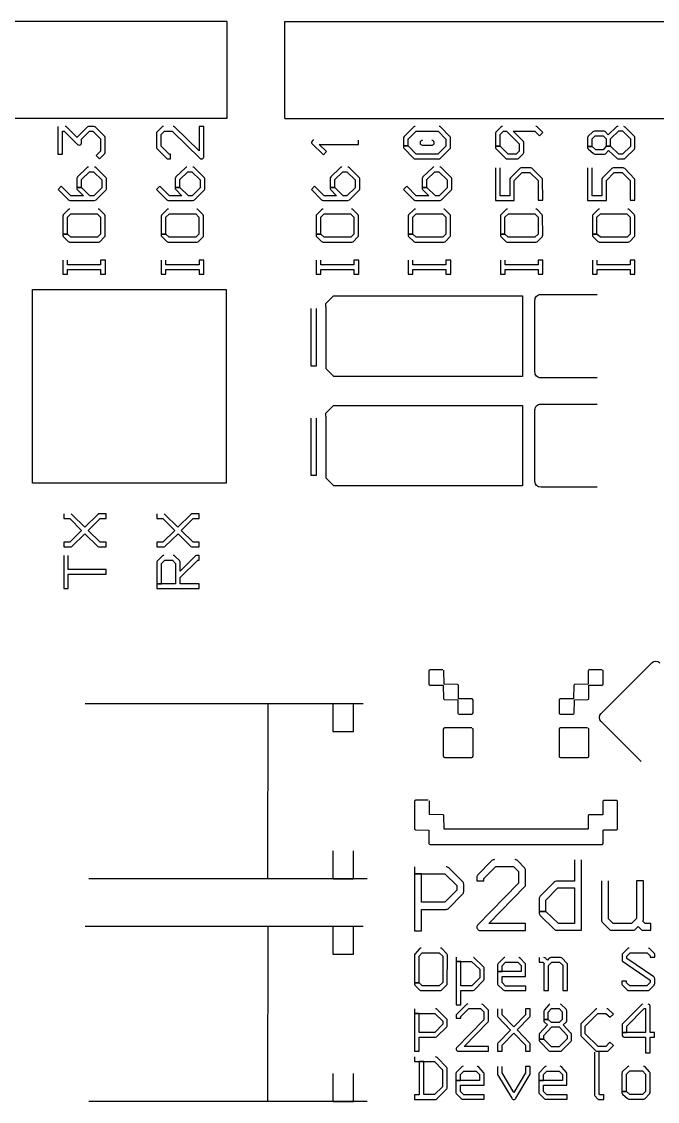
# Model space of a CAD drawing. Extents: x -1 to 99, y 1 to 53.
# Drawn here: x 36.54 to 53.23, y 23.73 to 52.06 of the extents above; entities that cross this region are included whole.
import ezdxf

# ---------------------------------------------------------------- set-up
doc = ezdxf.new("R2010")
doc.units = 0
doc.layers.add('gto', color=1, linetype='CONTINUOUS')

msp = doc.modelspace()

# ---------------------------------------------------------------- linework, layer by layer
at = {"layer": 'gto', "color": 1}
for points in [[(41.930904, 52.063774), (41.930904, 49.523769), (21.610863, 49.523769), (21.610863, 52.063774), (23.515867, 52.063774)], [(41.930904, 52.063774), (23.515867, 52.063774)], [(43.454907, 49.523769), (43.454907, 52.063774), (63.774948, 52.063774), (63.774948, 49.523769), (61.869944, 49.523769)], [(37.498595, 49.313179), (37.498595, 48.589277), (37.620515, 48.589277), (37.620515, 49.191258), (37.663695, 49.191258), (38.011676, 48.840738), (38.032506, 48.827018), (38.054856, 48.822958), (38.078226, 48.827018), (38.088896, 48.832608), (38.105656, 48.849878), (38.114806, 48.871218), (38.115816, 48.977898), (38.329177, 49.188718), (38.415537, 49.188718), (38.616197, 48.988058), (38.616197, 48.662937), (38.499357, 48.548637), (38.585717, 48.462277), (38.727957, 48.606037), (38.737107, 48.627377), (38.737107, 49.024638), (38.727957, 49.045968), (38.720337, 49.056638), (38.472437, 49.300479), (38.461767, 49.306069), (38.438397, 49.310639), (38.303777, 49.310639), (38.280417, 49.306069), (38.260597, 49.292859), (38.007106, 49.041398), (38.002026, 49.031238), (38.001516, 49.026158), (37.720595, 49.303019), (37.709925, 49.308609), (37.686555, 49.313179)], [(40.267201, 49.313179), (40.24384, 49.308609), (40.22402, 49.295399), (40.09956, 49.170938), (40.08636, 49.151128), (40.0828, 49.139948), (40.0828, 48.756918), (40.09194, 48.735577), (40.357631, 48.471927), (40.368301, 48.466337), (40.391661, 48.462277), (40.455161, 48.462277), (40.455161, 48.584197), (40.414521, 48.584197), (40.2037, 48.795018), (40.2037, 49.104898), (40.290061, 49.191258), (40.495801, 49.191258), (41.228852, 48.471927), (41.239522, 48.466337), (41.262883, 48.462277), (41.285233, 48.466337), (41.306063, 48.480057), (41.319273, 48.499357), (41.322833, 48.510537), (41.323843, 49.313179), (41.201922, 49.313179), (41.201922, 48.670557), (40.564381, 49.295399), (40.543561, 49.308609), (40.521201, 49.313179)], [(43.454907, 49.523769), (61.869944, 49.523769)], [(46.873754, 49.313179), (46.850394, 49.308609), (46.830574, 49.295399), (46.581653, 49.046478), (46.568453, 49.025138), (46.564893, 49.014478), (46.563873, 48.800098), (46.685793, 48.800098), (46.685793, 48.975358), (46.899154, 49.191258), (47.475735, 49.191258), (47.681475, 48.982978), (47.681475, 48.795018), (47.470655, 48.584197), (46.899154, 48.584197), (46.685793, 48.800098), (46.563873, 48.800098), (46.564893, 48.761998), (46.574033, 48.740657), (46.839214, 48.471927), (46.848864, 48.466337), (46.873754, 48.462277), (47.507235, 48.463297), (47.518415, 48.466337), (47.539235, 48.480057), (47.793236, 48.736087), (47.798826, 48.745737), (47.802386, 48.757938), (47.802386, 49.020568), (47.793236, 49.041908), (47.785616, 49.051558), (47.534155, 49.303019), (47.524505, 49.308609), (47.498595, 49.313179)], [(49.167378, 49.313179), (49.144018, 49.308609), (49.124198, 49.295399), (48.989578, 49.162298), (48.980438, 49.140458), (48.979418, 48.795018), (49.101338, 48.795018), (49.101338, 49.102358), (49.190238, 49.191258), (49.271519, 49.191258), (49.601719, 48.861058), (49.601719, 48.662937), (49.522979, 48.584197), (49.312159, 48.584197), (49.101338, 48.795018), (48.979418, 48.795018), (48.980438, 48.757938), (48.983998, 48.745737), (48.989578, 48.736087), (49.253739, 48.471927), (49.263399, 48.466337), (49.289299, 48.462277), (49.559049, 48.463297), (49.570739, 48.466337), (49.580389, 48.471927), (49.705859, 48.596897), (49.719069, 48.616197), (49.722629, 48.627377), (49.722629, 48.897638), (49.719069, 48.909828), (49.713479, 48.919478), (49.441699, 49.191258), (50.0132, 49.191258), (50.13512, 49.066798), (50.22148, 49.153158), (50.0701, 49.303019), (50.05943, 49.308609), (50.03606, 49.313179)], [(52.200144, 49.313179), (52.175764, 49.309619), (52.159504, 49.300479), (51.941064, 49.097278), (51.862324, 49.177038), (51.852164, 49.183638), (51.831844, 49.188718), (51.577843, 49.188718), (51.556513, 49.184148), (51.537203, 49.170938), (51.415283, 49.054098), (51.402083, 49.034288), (51.398523, 49.023108), (51.397503, 48.789938), (51.514343, 48.789938), (51.514343, 48.985518), (51.600703, 49.069338), (51.806444, 49.069338), (51.885184, 48.988058), (51.885184, 48.792478), (51.999484, 48.792478), (51.999484, 48.985518), (52.220464, 49.196338), (52.314445, 49.196338), (52.527805, 48.985518), (52.527805, 48.784858), (52.316985, 48.584197), (52.220464, 48.584197), (51.999484, 48.792478), (51.885184, 48.792478), (51.806444, 48.703577), (51.610863, 48.703577), (51.514343, 48.789938), (51.397503, 48.789938), (51.397503, 48.744217), (51.405123, 48.732537), (51.417823, 48.718817), (51.554983, 48.600457), (51.587503, 48.585217), (51.843024, 48.585217), (51.864864, 48.595377), (51.946144, 48.680717), (52.169664, 48.473457), (52.188464, 48.463297), (52.342385, 48.462277), (52.362705, 48.466337), (52.383025, 48.480057), (52.624325, 48.718817), (52.634995, 48.746757), (52.637025, 48.761998), (52.636525, 49.039878), (52.629405, 49.044958), (52.383025, 49.295399), (52.347975, 49.312159)], [(44.211828, 48.952498), (44.194048, 48.949958), (44.179318, 48.942848), (44.167638, 48.930658), (44.151378, 48.897128), (44.151888, 48.883918), (44.162048, 48.863598), (44.463289, 48.568957), (44.542029, 48.655317), (44.354069, 48.835658), (45.387851, 48.835658), (45.387851, 48.952498)], [(47.061714, 48.944878), (47.039874, 48.940308), (47.021074, 48.927098), (47.005834, 48.907288), (47.000754, 48.883918), (47.005834, 48.860038), (47.021074, 48.840738), (47.039874, 48.827018), (47.061714, 48.822958), (47.324355, 48.823978), (47.335535, 48.827018), (47.356355, 48.840738), (47.369565, 48.860038), (47.373125, 48.871218), (47.373125, 48.896108), (47.363975, 48.917448), (47.356355, 48.927098), (47.335535, 48.940308), (47.313175, 48.944878)], [(38.301237, 48.246376), (38.277867, 48.241806), (38.258057, 48.228596), (38.011676, 47.987296), (37.998476, 47.967486), (37.994916, 47.956306), (37.993896, 47.715515), (38.115816, 47.715515), (38.115816, 47.918716), (38.326637, 48.124456), (38.430777, 48.124456), (38.649217, 47.908556), (38.649217, 47.705355), (38.435857, 47.494535), (38.336797, 47.494535), (38.115816, 47.715515), (37.993896, 47.715515), (37.994916, 47.677415), (38.004056, 47.656075), (38.164076, 47.494535), (37.838956, 47.494535), (37.584955, 47.745995), (37.501135, 47.662175), (37.780036, 47.382265), (37.790196, 47.376675), (37.813556, 47.372615), (38.461257, 47.372615), (38.501897, 47.390395), (38.760978, 47.648455), (38.770128, 47.669795), (38.770128, 47.946146), (38.760978, 47.967486), (38.753358, 47.977136), (38.499357, 48.228596), (38.478537, 48.241806), (38.456177, 48.246376)], [(40.884422, 48.246376), (40.861062, 48.241806), (40.841242, 48.228596), (40.594861, 47.987296), (40.581661, 47.967486), (40.578101, 47.956306), (40.577081, 47.715515), (40.699001, 47.715515), (40.699001, 47.918716), (40.909822, 48.124456), (41.013962, 48.124456), (41.232402, 47.908556), (41.232402, 47.705355), (41.019042, 47.494535), (40.919982, 47.494535), (40.699001, 47.715515), (40.577081, 47.715515), (40.578101, 47.677415), (40.587241, 47.656075), (40.747261, 47.494535), (40.422141, 47.494535), (40.16814, 47.745995), (40.08432, 47.662175), (40.362711, 47.382265), (40.373371, 47.376675), (40.396741, 47.372615), (41.044442, 47.372615), (41.085082, 47.390395), (41.344163, 47.648455), (41.353313, 47.669795), (41.353313, 47.946146), (41.344163, 47.967486), (41.336543, 47.977136), (41.082542, 48.228596), (41.061722, 48.241806), (41.039362, 48.246376)], [(44.94843, 48.246376), (44.92507, 48.241806), (44.90525, 48.228596), (44.658869, 47.987296), (44.645669, 47.967486), (44.642109, 47.956306), (44.641089, 47.715515), (44.76301, 47.715515), (44.76301, 47.918716), (44.97383, 48.124456), (45.07797, 48.124456), (45.296411, 47.908556), (45.296411, 47.705355), (45.08305, 47.494535), (44.98399, 47.494535), (44.76301, 47.715515), (44.641089, 47.715515), (44.642109, 47.677415), (44.651249, 47.656075), (44.81127, 47.494535), (44.486149, 47.494535), (44.232148, 47.745995), (44.148328, 47.662175), (44.426719, 47.382265), (44.437389, 47.376675), (44.460749, 47.372615), (45.10845, 47.372615), (45.14909, 47.390395), (45.408171, 47.648455), (45.417321, 47.669795), (45.417321, 47.946146), (45.408171, 47.967486), (45.400551, 47.977136), (45.14655, 48.228596), (45.12573, 48.241806), (45.10337, 48.246376)], [(47.366515, 48.246376), (47.343155, 48.241806), (47.323335, 48.228596), (47.076954, 47.987296), (47.063754, 47.967486), (47.060194, 47.956306), (47.059174, 47.715515), (47.181094, 47.715515), (47.181094, 47.918716), (47.389375, 48.124456), (47.496055, 48.124456), (47.711955, 47.908556), (47.711955, 47.705355), (47.498595, 47.494535), (47.402075, 47.494535), (47.181094, 47.715515), (47.059174, 47.715515), (47.060194, 47.677415), (47.069334, 47.656075), (47.229354, 47.494535), (46.901694, 47.494535), (46.650233, 47.745995), (46.563873, 47.662175), (46.844804, 47.382265), (46.855474, 47.376675), (46.878834, 47.372615), (47.526535, 47.372615), (47.567175, 47.390395), (47.823716, 47.648455), (47.832866, 47.669795), (47.832866, 47.946146), (47.823716, 47.967486), (47.816096, 47.977136), (47.552955, 48.236216), (47.542285, 48.241806), (47.518915, 48.246376)], [(48.979418, 48.223516), (48.979418, 47.372615), (49.472179, 47.372615), (49.472179, 47.895856), (49.680459, 48.101596), (49.8862, 48.101596), (50.09702, 47.893316), (50.09702, 47.380235), (50.21894, 47.380235), (50.21793, 47.931416), (50.21437, 47.942596), (50.20878, 47.951736), (49.94564, 48.213356), (49.93497, 48.218946), (49.9116, 48.223516), (49.655059, 48.223516), (49.631189, 48.218946), (49.621539, 48.213356), (49.370579, 47.961896), (49.357379, 47.942086), (49.353819, 47.930906), (49.352799, 47.494535), (49.101338, 47.494535), (49.101338, 48.223516)], [(51.397503, 48.223516), (51.397503, 47.372615), (51.890264, 47.372615), (51.890264, 47.895856), (52.098544, 48.101596), (52.301745, 48.101596), (52.515105, 47.893316), (52.515105, 47.380235), (52.637025, 47.380235), (52.637025, 47.918716), (52.631945, 47.942596), (52.372865, 48.205736), (52.352045, 48.218946), (52.329685, 48.223516), (52.073144, 48.223516), (52.048254, 48.218946), (52.029964, 48.205736), (51.786124, 47.961896), (51.772924, 47.942086), (51.769364, 47.930906), (51.768344, 47.494535), (51.519423, 47.494535), (51.519423, 48.223516)], [(37.813556, 47.144014), (37.790196, 47.139444), (37.770376, 47.126234), (37.637285, 46.996694), (37.630675, 46.987044), (37.625595, 46.961134), (37.625595, 46.486153), (37.747515, 46.486153), (37.747515, 46.933194), (37.838956, 47.022094), (38.529837, 47.022094), (38.616197, 46.933194), (38.616197, 46.483613), (38.534917, 46.404873), (37.836416, 46.404873), (37.747515, 46.486153), (37.625595, 46.486153), (37.627125, 46.445003), (37.630675, 46.433323), (37.637285, 46.423163), (37.770376, 46.298193), (37.790696, 46.282953), (37.800856, 46.278893), (38.560317, 46.277873), (38.585717, 46.281933), (38.596387, 46.287523), (38.722877, 46.415033), (38.734567, 46.434333), (38.738117, 46.458213), (38.737107, 46.970784), (38.727957, 46.992124), (38.590297, 47.133854), (38.580137, 47.139444), (38.555237, 47.144014)], [(40.396741, 47.144014), (40.373371, 47.139444), (40.353561, 47.126234), (40.22047, 46.996694), (40.21386, 46.987044), (40.20878, 46.961134), (40.20878, 46.486153), (40.330701, 46.486153), (40.330701, 46.933194), (40.422141, 47.022094), (41.113022, 47.022094), (41.199382, 46.933194), (41.199382, 46.483613), (41.118102, 46.404873), (40.419601, 46.404873), (40.330701, 46.486153), (40.20878, 46.486153), (40.21031, 46.445003), (40.21386, 46.433323), (40.22047, 46.423163), (40.353561, 46.298193), (40.373881, 46.282953), (40.384041, 46.278893), (41.143502, 46.277873), (41.168902, 46.281933), (41.179572, 46.287523), (41.306063, 46.415033), (41.317243, 46.434333), (41.321303, 46.458213), (41.320293, 46.970784), (41.311143, 46.992124), (41.181602, 47.126234), (41.163322, 47.139444), (41.138422, 47.144014)], [(44.460749, 47.144014), (44.437389, 47.139444), (44.417569, 47.126234), (44.284479, 46.996694), (44.277869, 46.987044), (44.272789, 46.961134), (44.272789, 46.486153), (44.394709, 46.486153), (44.394709, 46.933194), (44.486149, 47.022094), (45.17703, 47.022094), (45.263391, 46.933194), (45.263391, 46.483613), (45.18211, 46.404873), (44.483609, 46.404873), (44.394709, 46.486153), (44.272789, 46.486153), (44.274319, 46.445003), (44.277869, 46.433323), (44.284479, 46.423163), (44.417569, 46.298193), (44.437889, 46.282953), (44.448049, 46.278893), (45.20751, 46.277873), (45.23291, 46.281933), (45.24358, 46.287523), (45.370071, 46.415033), (45.381251, 46.434333), (45.385311, 46.458213), (45.384301, 46.970784), (45.375151, 46.992124), (45.24561, 47.126234), (45.22733, 47.139444), (45.20243, 47.144014)], [(46.878834, 47.144014), (46.853944, 47.139444), (46.835654, 47.126234), (46.701033, 46.996694), (46.695453, 46.987044), (46.691893, 46.974854), (46.690873, 46.486153), (46.810254, 46.486153), (46.810254, 46.933194), (46.901694, 47.022094), (47.592575, 47.022094), (47.681475, 46.933194), (47.681475, 46.483613), (47.600195, 46.404873), (46.899154, 46.404873), (46.810254, 46.486153), (46.690873, 46.486153), (46.691893, 46.445003), (46.701033, 46.423163), (46.835654, 46.298193), (46.855974, 46.282953), (46.866134, 46.278893), (47.625595, 46.277873), (47.649985, 46.281933), (47.671315, 46.295653), (47.793236, 46.424173), (47.802386, 46.445513), (47.803396, 46.958594), (47.798316, 46.981964), (47.783076, 47.001774), (47.654045, 47.133854), (47.644395, 47.139444), (47.620515, 47.144014)], [(49.294379, 47.144014), (49.271019, 47.139444), (49.251199, 47.126234), (49.119118, 46.996694), (49.113538, 46.987044), (49.109978, 46.974854), (49.108958, 46.486153), (49.228338, 46.486153), (49.228338, 46.933194), (49.319779, 47.022094), (50.01066, 47.022094), (50.09702, 46.933194), (50.09702, 46.483613), (50.01574, 46.404873), (49.317239, 46.404873), (49.228338, 46.486153), (49.108958, 46.486153), (49.109978, 46.445003), (49.119118, 46.423163), (49.251199, 46.298193), (49.271519, 46.282953), (49.281679, 46.278893), (50.04114, 46.277873), (50.06654, 46.281933), (50.07721, 46.287523), (50.2037, 46.415033), (50.21488, 46.434333), (50.21894, 46.458213), (50.21793, 46.970784), (50.20878, 46.992124), (50.07924, 47.126234), (50.06096, 47.139444), (50.03606, 47.144014)], [(51.712463, 47.144014), (51.687573, 47.139444), (51.669283, 47.126234), (51.534663, 46.996694), (51.529083, 46.987044), (51.525523, 46.974854), (51.524503, 46.486153), (51.643883, 46.486153), (51.643883, 46.933194), (51.735323, 47.022094), (52.426205, 47.022094), (52.515105, 46.933194), (52.515105, 46.483613), (52.433825, 46.404873), (51.732783, 46.404873), (51.643883, 46.486153), (51.524503, 46.486153), (51.525523, 46.445003), (51.534663, 46.423163), (51.669283, 46.298193), (51.689603, 46.282953), (51.699763, 46.278893), (52.459225, 46.277873), (52.483105, 46.281933), (52.504945, 46.295653), (52.626865, 46.424173), (52.636015, 46.445513), (52.637025, 46.958594), (52.631945, 46.981964), (52.616705, 47.001774), (52.487675, 47.133854), (52.478025, 47.139444), (52.454145, 47.144014)], [(37.625595, 45.807972), (37.625595, 45.437131), (37.747515, 45.437131), (37.747515, 45.561591), (38.618737, 45.561591), (38.618737, 45.437131), (38.743197, 45.437131), (38.743197, 45.807972), (38.618737, 45.807972), (38.618737, 45.683511), (37.747515, 45.683511), (37.747515, 45.807972)], [(40.20878, 45.807972), (40.20878, 45.437131), (40.330701, 45.437131), (40.330701, 45.561591), (41.201922, 45.561591), (41.201922, 45.437131), (41.326383, 45.437131), (41.326383, 45.807972), (41.201922, 45.807972), (41.201922, 45.683511), (40.330701, 45.683511), (40.330701, 45.807972)], [(44.272789, 45.807972), (44.272789, 45.437131), (44.394709, 45.437131), (44.394709, 45.561591), (45.265931, 45.561591), (45.265931, 45.437131), (45.390391, 45.437131), (45.390391, 45.807972), (45.265931, 45.807972), (45.265931, 45.683511), (44.394709, 45.683511), (44.394709, 45.807972)], [(46.690873, 45.807972), (46.690873, 45.437131), (46.812794, 45.437131), (46.812794, 45.561591), (47.681475, 45.561591), (47.681475, 45.437131), (47.805936, 45.437131), (47.805936, 45.807972), (47.681475, 45.807972), (47.681475, 45.683511), (46.812794, 45.683511), (46.812794, 45.807972)], [(49.108958, 45.807972), (49.108958, 45.437131), (49.230878, 45.437131), (49.230878, 45.561591), (50.09956, 45.561591), (50.09956, 45.437131), (50.22402, 45.437131), (50.22402, 45.807972), (50.09956, 45.807972), (50.09956, 45.683511), (49.230878, 45.683511), (49.230878, 45.807972)], [(51.524503, 45.807972), (51.524503, 45.437131), (51.646423, 45.437131), (51.646423, 45.561591), (52.515105, 45.561591), (52.515105, 45.437131), (52.639565, 45.437131), (52.639565, 45.807972), (52.515105, 45.807972), (52.515105, 45.683511), (51.646423, 45.683511), (51.646423, 45.807972)], [(36.830064, 45.0334), (41.910074, 45.0334), (41.910074, 39.95339), (36.830064, 39.95339), (36.830064, 45.0334)], [(44.526999, 44.586609), (44.526999, 44.666619), (44.726999, 44.86662), (49.686989, 44.86662), (49.686989, 42.756616), (44.736979, 42.756616)], [(50.1669, 44.90419), (51.651883, 44.90419)], [(44.130548, 44.537969), (44.130548, 43.035306), (44.282949, 43.035306), (44.282949, 44.537969)], [(44.526999, 44.586609), (44.526999, 42.966596), (44.736979, 42.756616)], [(50.0145, 42.871366), (50.0145, 44.75179)], [(51.651883, 42.718965), (50.1669, 42.718965)], [(44.527099, 41.712723), (44.527099, 41.792734), (44.727099, 41.992734), (49.687089, 41.992734), (49.687089, 39.88272), (44.737079, 39.88272)], [(50.167, 42.030324), (51.651993, 42.030324)], [(44.131058, 41.663703), (44.131058, 40.16154), (44.283459, 40.16154), (44.283459, 41.663703)], [(44.527099, 41.712723), (44.527099, 40.09271), (44.737079, 39.88272)], [(50.0146, 39.99751), (50.0146, 41.877924)], [(51.651993, 39.84511), (50.167, 39.84511)], [(37.647945, 39.146558), (37.647945, 39.024638), (37.805436, 39.024638), (38.117856, 38.714757), (37.805436, 38.404867), (37.647945, 38.404867), (37.647945, 38.282947), (37.842006, 38.283967), (37.862326, 38.293117), (38.206756, 38.628397), (38.546097, 38.293117), (38.567937, 38.283967), (38.760478, 38.282947), (38.760478, 38.404867), (38.602997, 38.404867), (38.290577, 38.714757), (38.602997, 39.024638), (38.760478, 39.024638), (38.760478, 39.146558), (38.567937, 39.145538), (38.546097, 39.136398), (38.204216, 38.801118), (37.862326, 39.136398), (37.842006, 39.145538)], [(40.09144, 39.146558), (40.09144, 39.024638), (40.24892, 39.024638), (40.561341, 38.714757), (40.24892, 38.404867), (40.09144, 38.404867), (40.09144, 38.282947), (40.285491, 38.283967), (40.305811, 38.293117), (40.650231, 38.628397), (40.989582, 38.293117), (41.011422, 38.283967), (41.203952, 38.282947), (41.203952, 38.404867), (41.046482, 38.404867), (40.734061, 38.714757), (41.046482, 39.024638), (41.203952, 39.024638), (41.203952, 39.146558), (41.011422, 39.145538), (40.989582, 39.136398), (40.647701, 38.801118), (40.305811, 39.136398), (40.285491, 39.145538)], [(37.647945, 38.059436), (37.647945, 37.193294), (37.769866, 37.193294), (37.769866, 37.564135), (38.763018, 37.564135), (38.763018, 37.688585), (37.769866, 37.688585), (37.769866, 38.059436)], [(40.274321, 38.059436), (40.263141, 38.058416), (40.24282, 38.049276), (40.10261, 37.908046), (40.09245, 37.886206), (40.09144, 37.315215), (40.21336, 37.315215), (40.21336, 37.851156), (40.302261, 37.937516), (40.500371, 37.937516), (40.586731, 37.851156), (40.586731, 37.315215), (40.09144, 37.315215), (40.09144, 37.193294), (41.206502, 37.193294), (41.206502, 37.315215), (40.708661, 37.315215), (40.708661, 37.475225), (41.168402, 37.937516), (41.206502, 37.937516), (41.206502, 38.056896), (41.133342, 38.055876), (41.111502, 38.046726), (40.708661, 37.647945), (40.707641, 37.890266), (40.698501, 37.912116), (40.690871, 37.922276), (40.568951, 38.041656), (40.548131, 38.054856), (40.525781, 38.059436)], [(51.751384, 33.914068), (53.081046, 35.24373)], [(47.596645, 35.05562), (47.262375, 35.05461), (47.242054, 35.04495), (47.231394, 35.02158), (47.231394, 34.690369), (47.242564, 34.666489), (47.257805, 34.658869), (47.609345, 34.654299), (47.613915, 34.302769), (47.621535, 34.286509), (47.637795, 34.278889), (47.989326, 34.274319), (47.993896, 33.922778), (48.001516, 33.907028), (48.025396, 33.896358), (48.356617, 33.896358), (48.379977, 33.907028), (48.390647, 33.930398), (48.390647, 34.261619), (48.379977, 34.285489), (48.364237, 34.293109), (48.012696, 34.297689), (48.008126, 34.649219), (48.000506, 34.665479), (47.984246, 34.673099), (47.632715, 34.677669), (47.628135, 35.02921), (47.620515, 35.04444)], [(51.776474, 35.05562), (51.442213, 35.05461), (51.421383, 35.04495), (51.413763, 35.02921), (51.409193, 34.677669), (51.057652, 34.673099), (51.041402, 34.665479), (51.033782, 34.649219), (51.029202, 34.297689), (50.677671, 34.293109), (50.662431, 34.285489), (50.651251, 34.261619), (50.651251, 33.930398), (50.661921, 33.907028), (50.685291, 33.896358), (51.016502, 33.896358), (51.040382, 33.907028), (51.048002, 33.922778), (51.052572, 34.274319), (51.404113, 34.278889), (51.420363, 34.286509), (51.427983, 34.302769), (51.432563, 34.654299), (51.784094, 34.658869), (51.799334, 34.666489), (51.810514, 34.690369), (51.810514, 35.02158), (51.799844, 35.04495)], [(38.210076, 34.177058), (45.510081, 34.177058)], [(43.010076, 29.577059), (43.011346, 34.177058)], [(44.708149, 34.177288), (44.708149, 33.442207), (45.258311, 33.442207), (45.258311, 34.162048), (45.24307, 34.177288)], [(48.356617, 33.535687), (47.642365, 33.534667), (47.622045, 33.525017), (47.611375, 33.501647), (47.611375, 32.790446), (47.622045, 32.767076), (47.645415, 32.756406), (48.356617, 32.756406), (48.379977, 32.767076), (48.390647, 32.790446), (48.390647, 33.501647), (48.379977, 33.525017)], [(51.396493, 33.535687), (50.682241, 33.534667), (50.661921, 33.525017), (50.651251, 33.501647), (50.651251, 32.790446), (50.661921, 32.767076), (50.685291, 32.756406), (51.396493, 32.756406), (51.419863, 32.767076), (51.430523, 32.790446), (51.430523, 33.501647), (51.419863, 33.525017)], [(52.801416, 32.648505), (51.751384, 33.698547)], [(47.216654, 31.635763), (46.882394, 31.634743), (46.862074, 31.625093), (46.851404, 31.601723), (46.851404, 30.890522), (46.862584, 30.866642), (46.877824, 30.859022), (47.229354, 30.854452), (47.233934, 30.502921), (47.241554, 30.487681), (47.265425, 30.476501), (51.776474, 30.476501), (51.799844, 30.487171), (51.810514, 30.510541), (51.810514, 30.849882), (51.821684, 30.861562), (52.166624, 30.861562), (52.185414, 30.880362), (52.185414, 31.611883), (52.166624, 31.630683), (51.815084, 31.630683), (51.796284, 31.611883), (51.796284, 31.262383), (51.784604, 31.250693), (51.435103, 31.250693), (51.416303, 31.231902), (51.416303, 30.886462), (51.403093, 30.875792), (47.632715, 30.877822), (47.628135, 31.229362), (47.620515, 31.245612), (47.604265, 31.253233), (47.252725, 31.257803), (47.248154, 31.609343), (47.240534, 31.624583)], [(44.708149, 30.311911), (44.708149, 29.592069), (44.722879, 29.576829), (45.258311, 29.576829), (45.258311, 30.311911)], [(48.954528, 30.07721), (48.936238, 30.07569), (48.918968, 30.07112), (48.903218, 30.06299), (48.888488, 30.05232), (48.520187, 29.678939), (48.507997, 29.664209), (48.499357, 29.648969), (48.494277, 29.632709), (48.492247, 29.615439), (48.492247, 29.518919), (48.675127, 29.518919), (48.675127, 29.579369), (48.992628, 29.89484), (49.457449, 29.89484), (49.586989, 29.76479), (49.586989, 29.457449), (48.507997, 28.357117), (48.499357, 28.341877), (48.494277, 28.325117), (48.492247, 28.307337), (48.494277, 28.289557), (48.499357, 28.273297), (48.507997, 28.258057), (48.520187, 28.243836), (48.534917, 28.231136), (48.550157, 28.222496), (48.566417, 28.217416), (48.583687, 28.215896), (49.76987, 28.215896), (49.76987, 28.398777), (48.807208, 28.398777), (49.75412, 29.370579), (49.76327, 29.385819), (49.76835, 29.402079), (49.76987, 29.419859), (49.76987, 29.80086), (49.76835, 29.81864), (49.76327, 29.8354), (49.75412, 29.85064), (49.556509, 30.05232), (49.542289, 30.06299), (49.527049, 30.07112), (49.510279, 30.07569), (49.493009, 30.07721)], [(51.057652, 30.07518), (51.057652, 29.513839), (50.580131, 29.513839), (50.548641, 29.507239), (50.519171, 29.488439), (50.15341, 29.117598), (50.14274, 29.103878), (50.13462, 29.088638), (50.13004, 29.071878), (50.12801, 29.054098), (50.12801, 28.716277), (50.305811, 28.716277), (50.305811, 29.018028), (50.620771, 29.335529), (51.057652, 29.335529), (51.057652, 28.398777), (50.630931, 28.398777), (50.305811, 28.716277), (50.12801, 28.716277), (50.12801, 28.680207), (50.13004, 28.661917), (50.13462, 28.645157), (50.14274, 28.628897), (50.15341, 28.614677), (50.529331, 28.245866), (50.543051, 28.236216), (50.558291, 28.229106), (50.574541, 28.224536), (51.240532, 28.223516), (51.240532, 30.07518)], [(46.851404, 29.88671), (46.851404, 29.704339), (47.651505, 29.704339), (47.966466, 29.399029), (47.966466, 29.280159), (47.648965, 28.960118), (47.039364, 28.960118), (47.039364, 29.704339), (46.851404, 29.704339), (46.851404, 28.213356), (47.039364, 28.213356), (47.039364, 28.772158), (47.689605, 28.772158), (47.705355, 28.774188), (47.721105, 28.780288), (47.736855, 28.790448), (48.121406, 29.178558), (48.132586, 29.191768), (48.140716, 29.207518), (48.145286, 29.224788), (48.146806, 29.244598), (48.146806, 29.437129), (48.145286, 29.454399), (48.140206, 29.470659), (48.131056, 29.484879), (47.753106, 29.86182), (47.739895, 29.87249), (47.724655, 29.88062), (47.707895, 29.88519), (47.689605, 29.88671)], [(45.610081, 29.577059), (38.310077, 29.577059)], [(51.763774, 29.518919), (51.763774, 28.487677), (51.765804, 28.469897), (51.770884, 28.453637), (51.779524, 28.438397), (51.791714, 28.424177), (51.972054, 28.245866), (51.984754, 28.236216), (51.998984, 28.229106), (52.015234, 28.224536), (52.586735, 28.223516), (52.604005, 28.225036), (52.620775, 28.229616), (52.636015, 28.237736), (52.650235, 28.248916), (52.723895, 28.322577), (52.813306, 28.236216), (52.827526, 28.229106), (52.845306, 28.224536), (53.054096, 28.223516), (53.054096, 28.398777), (52.904236, 28.398777), (52.848356, 28.459737), (52.858006, 28.484117), (52.861056, 28.497837), (52.861056, 29.518919), (52.678175, 29.518919), (52.678175, 28.533397), (52.551175, 28.398777), (52.068574, 28.398777), (51.944114, 28.523237), (51.944114, 29.518919)], [(38.210076, 28.335047), (45.510081, 28.335047)], [(43.010076, 23.735047), (43.011346, 28.335047)], [(44.708149, 28.335277), (44.708149, 27.600195), (45.258311, 27.600195), (45.258311, 28.320037), (45.24307, 28.335277)], [(47.031744, 27.756156), (47.006344, 27.751586), (46.986024, 27.738375), (46.863094, 27.601215), (46.856484, 27.591055), (46.851404, 27.570735), (46.851404, 26.846834), (46.975864, 26.846834), (46.975864, 27.547875), (47.057144, 27.636775), (47.506725, 27.636775), (47.595625, 27.545335), (47.595625, 26.854454), (47.506725, 26.765554), (47.057144, 26.765554), (46.975864, 26.846834), (46.851404, 26.846834), (46.852424, 26.808734), (46.861564, 26.785874), (46.869184, 26.775714), (46.998214, 26.653283), (47.008374, 26.647693), (47.031744, 26.643633), (47.543305, 26.644653), (47.565145, 26.654813), (47.697225, 26.785874), (47.706375, 26.792984), (47.712465, 26.802134), (47.716535, 26.813304), (47.717545, 27.568195), (47.713485, 27.592575), (47.707895, 27.602735), (47.570735, 27.745995), (47.560575, 27.751586), (47.534665, 27.756156)], [(47.946146, 27.514855), (47.946146, 27.405635), (48.352547, 27.405635), (48.568447, 27.199894), (48.568447, 26.976374), (48.357627, 26.765554), (48.068066, 26.765554), (48.068066, 27.405635), (47.946146, 27.405635), (47.946146, 26.270253), (48.068066, 26.270253), (48.068066, 26.643633), (48.396747, 26.644653), (48.417067, 26.654813), (48.670047, 26.907794), (48.678177, 26.917954), (48.686817, 26.939294), (48.686817, 27.234944), (48.678177, 27.256285), (48.670047, 27.265935), (48.414017, 27.510285), (48.401317, 27.514345)], [(49.223768, 27.509775), (49.212598, 27.508255), (49.201418, 27.503675), (49.180588, 27.486915), (49.047498, 27.349755), (49.040888, 27.339595), (49.035808, 27.319275), (49.035808, 27.138934), (49.157728, 27.138934), (49.157728, 27.293875), (49.246628, 27.385315), (49.566669, 27.385315), (49.655569, 27.296415), (49.655569, 27.138934), (49.035808, 27.138934), (49.036828, 26.814324), (49.044448, 26.794004), (49.178048, 26.663953), (49.195828, 26.650233), (49.218688, 26.646173), (49.77749, 26.646173), (49.77749, 26.760474), (49.241548, 26.760474), (49.155188, 26.851914), (49.155188, 27.011934), (49.77241, 27.011934), (49.7714, 27.332485), (49.76835, 27.343155), (49.75463, 27.362455), (49.635249, 27.486915), (49.613409, 27.503675), (49.602739, 27.508255), (49.592069, 27.509775)], [(50.12547, 27.509775), (50.12547, 27.390395), (50.22453, 27.390395), (50.260091, 27.349755), (50.252471, 27.324355), (50.252471, 26.643633), (50.374391, 26.643633), (50.374391, 27.301495), (50.460751, 27.390395), (50.663951, 27.390395), (50.750312, 27.306575), (50.750312, 26.646173), (50.867152, 26.646173), (50.866142, 27.343155), (50.855982, 27.364485), (50.727451, 27.491995), (50.709671, 27.503175), (50.686811, 27.507235), (50.435351, 27.507235), (50.411981, 27.502665), (50.392171, 27.489455), (50.343911, 27.441195), (50.283461, 27.499615), (50.274821, 27.505205), (50.252471, 27.509775)], [(52.487675, 27.756156), (52.464305, 27.752096), (52.444495, 27.740915), (52.320035, 27.616455), (52.306825, 27.596645), (52.303275, 27.585465), (52.302255, 27.451355), (52.304285, 27.435605), (52.309365, 27.421895), (52.318005, 27.410205), (53.036316, 26.917954), (53.036316, 26.854454), (52.955036, 26.765554), (52.505455, 26.765554), (52.419095, 26.849374), (52.419095, 26.887474), (52.297175, 26.887474), (52.298195, 26.813814), (52.307335, 26.792474), (52.439415, 26.658873), (52.459225, 26.645153), (52.482595, 26.641093), (52.992126, 26.642113), (53.014986, 26.653793), (53.142996, 26.788414), (53.154686, 26.808734), (53.158236, 26.829054), (53.158236, 26.948434), (53.156716, 26.963674), (53.152146, 26.977394), (53.144016, 26.989074), (53.132836, 26.999234), (52.424175, 27.484375), (52.424175, 27.547875), (52.513075, 27.636775), (52.960116, 27.636775), (53.036316, 27.555495), (53.036316, 27.514855), (53.163316, 27.514855), (53.162306, 27.590545), (53.152146, 27.611885), (53.018026, 27.747515), (52.996186, 27.755136)], [(46.851404, 26.164082), (46.851404, 26.042162), (47.384805, 26.042162), (47.595625, 25.838962), (47.595625, 25.760222), (47.384805, 25.546861), (46.978404, 25.546861), (46.978404, 26.042162), (46.851404, 26.042162), (46.851404, 25.04902), (46.978404, 25.04902), (46.978404, 25.419861), (47.410205, 25.419861), (47.431545, 25.425451), (47.453385, 25.442721), (47.699765, 25.691641), (47.711455, 25.711451), (47.715005, 25.734821), (47.713995, 25.875532), (47.710945, 25.886202), (47.697225, 25.905002), (47.453385, 26.148842), (47.433575, 26.160522), (47.410205, 26.164082)], [(48.253487, 26.291083), (48.241296, 26.290063), (48.219956, 26.281433), (47.963926, 26.026922), (47.950716, 26.006092), (47.946146, 25.983742), (47.946146, 25.917702), (48.068066, 25.917702), (48.068066, 25.958342), (48.278887, 26.169162), (48.588767, 26.169162), (48.675127, 26.082802), (48.675127, 25.877062), (47.956306, 25.14401), (47.947166, 25.12369), (47.947166, 25.10033), (47.956306, 25.07899), (47.963926, 25.06934), (47.984756, 25.05613), (48.007106, 25.05156), (48.797048, 25.05156), (48.797048, 25.17348), (48.156966, 25.17348), (48.787398, 25.820672), (48.796038, 25.842012), (48.797048, 26.108202), (48.792988, 26.130042), (48.779268, 26.148842), (48.645667, 26.281433), (48.625347, 26.290063)], [(49.030728, 26.164082), (49.031748, 25.971552), (49.040888, 25.950212), (49.048508, 25.940562), (49.376169, 25.607821), (49.040888, 25.265931), (49.031748, 25.24561), (49.030728, 25.05156), (49.152648, 25.05156), (49.152648, 25.20904), (49.459989, 25.521461), (49.77241, 25.20904), (49.77241, 25.05156), (49.89433, 25.05156), (49.89332, 25.24561), (49.88316, 25.265931), (49.548889, 25.610361), (49.88316, 25.950212), (49.89332, 25.971552), (49.89433, 26.164082), (49.77241, 26.164082), (49.77241, 26.006602), (49.462529, 25.694181), (49.152648, 26.006602), (49.152648, 26.164082)], [(50.407411, 26.291083), (50.382011, 26.270763), (50.263141, 26.133602), (50.24739, 26.098042), (50.24739, 25.882142), (50.366771, 25.882142), (50.366771, 26.077722), (50.453131, 26.174242), (50.648711, 26.174242), (50.732531, 26.087882), (50.732531, 25.882142), (50.651251, 25.803402), (50.453131, 25.803402), (50.366771, 25.882142), (50.24739, 25.882142), (50.24892, 25.845562), (50.252471, 25.834392), (50.267711, 25.813562), (50.343911, 25.742441), (50.13716, 25.519431), (50.127, 25.500121), (50.12547, 25.490981), (50.12547, 25.371601), (50.24739, 25.371601), (50.24739, 25.468121), (50.455671, 25.689101), (50.648711, 25.689101), (50.859532, 25.468121), (50.859532, 25.374141), (50.648711, 25.16332), (50.448051, 25.16332), (50.24739, 25.371601), (50.12547, 25.371601), (50.12649, 25.336041), (50.13563, 25.315721), (50.14325, 25.305561), (50.382011, 25.06426), (50.400811, 25.05613), (50.416051, 25.05207), (50.702051, 25.05156), (50.958592, 25.305561), (50.963672, 25.318261), (50.973322, 25.334011), (50.976372, 25.346201), (50.975362, 25.501651), (50.972822, 25.512821), (50.961132, 25.529081), (50.757932, 25.747521), (50.840742, 25.826262), (50.850902, 25.846582), (50.851912, 26.110742), (50.847852, 26.132582), (50.834132, 26.151382), (50.708151, 26.281433), (50.686301, 26.290063)], [(51.644393, 26.164082), (51.621023, 26.160522), (51.601213, 26.148842), (51.223772, 25.769872), (51.216152, 25.748031), (51.216152, 25.467101), (51.225292, 25.446781), (51.603753, 25.07188), (51.624583, 25.05664), (51.646933, 25.05156), (51.918204, 25.05257), (51.940054, 25.06172), (52.073654, 25.19888), (51.984754, 25.285241), (51.878074, 25.17348), (51.672333, 25.17348), (51.337053, 25.506221), (51.337053, 25.711961), (51.669793, 26.044702), (51.880614, 26.044702), (51.987294, 25.940562), (52.073654, 26.026922), (51.939544, 26.155442), (51.930404, 26.160522), (51.906014, 26.164082)], [(52.850896, 26.291083), (52.838196, 26.290063), (52.817876, 26.281433), (52.322575, 25.778002), (52.307335, 25.758192), (52.302255, 25.734821), (52.302255, 25.544321), (52.424175, 25.544321), (52.424175, 25.711961), (52.878836, 26.169162), (52.916936, 26.169162), (52.916936, 25.544321), (52.302255, 25.544321), (52.303785, 25.471171), (52.307335, 25.459991), (52.322575, 25.440181), (52.341885, 25.426971), (52.352045, 25.423411), (52.916936, 25.422401), (52.916936, 25.00584), (53.038856, 25.00584), (53.038856, 25.422401), (53.153156, 25.422401), (53.153156, 25.544321), (53.038856, 25.544321), (53.037846, 26.242312), (53.034796, 26.253493), (53.029206, 26.264153), (53.011936, 26.281433), (52.990086, 26.290063)], [(51.575813, 25.02717), (51.576833, 23.899918), (51.585973, 23.878078), (51.657093, 23.805428), (51.676403, 23.792228), (51.686563, 23.788668), (51.822194, 23.787648), (51.822194, 23.909568), (51.723133, 23.909568), (51.697733, 23.937508), (51.697733, 25.02717)], [(46.851404, 24.90271), (46.851404, 24.78079), (47.379725, 24.78079), (47.590545, 24.567429), (47.590545, 24.120388), (47.379725, 23.912108), (47.100324, 23.912108), (47.100324, 24.78079), (46.975864, 24.78079), (46.975864, 23.909568), (46.851404, 23.909568), (46.851404, 23.787648), (47.416305, 23.788668), (47.438145, 23.798828), (47.702815, 24.061468), (47.711455, 24.084328), (47.711455, 24.605029), (47.702815, 24.626359), (47.450845, 24.88239), (47.430015, 24.89763), (47.407665, 24.90271)], [(48.131566, 24.656329), (48.108706, 24.650749), (48.085846, 24.633469), (47.952756, 24.496309), (47.946146, 24.486149), (47.941066, 24.465829), (47.941066, 24.282949), (48.062986, 24.282949), (48.062986, 24.440429), (48.151886, 24.531869), (48.474467, 24.531869), (48.560827, 24.442969), (48.560827, 24.282949), (47.941066, 24.282949), (47.942086, 23.960878), (47.951226, 23.939038), (48.083306, 23.807968), (48.102616, 23.796288), (48.123946, 23.792728), (48.682747, 23.792728), (48.682747, 23.907028), (48.149346, 23.907028), (48.060446, 23.998468), (48.060446, 24.158488), (48.680207, 24.158488), (48.679197, 24.477009), (48.669037, 24.497329), (48.540507, 24.633469), (48.518157, 24.650749), (48.507997, 24.654809), (48.497327, 24.656329)], [(49.030728, 24.653789), (49.031238, 24.458209), (49.035298, 24.442969), (49.406649, 23.815588), (49.416809, 23.802388), (49.428999, 23.792728), (49.443229, 23.787148), (49.459989, 23.785108), (49.475739, 23.787148), (49.489959, 23.792728), (49.502659, 23.802388), (49.513329, 23.815588), (49.88773, 24.449579), (49.89128, 24.464819), (49.89179, 24.653789), (49.76987, 24.653789), (49.76987, 24.488689), (49.459989, 23.967988), (49.152648, 24.483609), (49.152648, 24.653789)], [(50.308351, 24.656329), (50.297181, 24.654809), (50.286511, 24.650749), (50.265171, 24.633469), (50.13208, 24.496309), (50.12547, 24.486149), (50.12039, 24.465829), (50.12039, 24.282949), (50.24231, 24.282949), (50.24231, 24.440429), (50.331211, 24.531869), (50.651251, 24.531869), (50.740151, 24.442969), (50.740151, 24.282949), (50.12039, 24.282949), (50.12141, 23.960878), (50.12903, 23.939038), (50.13563, 23.929888), (50.270761, 23.801368), (50.280411, 23.796288), (50.303271, 23.792728), (50.862072, 23.792728), (50.862072, 23.907028), (50.326131, 23.907028), (50.23977, 23.998468), (50.23977, 24.158488), (50.856992, 24.158488), (50.855982, 24.477009), (50.847342, 24.497329), (50.719831, 24.633469), (50.697991, 24.650749), (50.676651, 24.656329)], [(52.482595, 24.658869), (52.459735, 24.654809), (52.441955, 24.643629), (52.308865, 24.506469), (52.302255, 24.496309), (52.297175, 24.475989), (52.297175, 23.998468), (52.419095, 23.998468), (52.419095, 24.448049), (52.507995, 24.536949), (52.838196, 24.536949), (52.916936, 24.448049), (52.916936, 23.998468), (52.835656, 23.912108), (52.507995, 23.912108), (52.419095, 23.998468), (52.297175, 23.998468), (52.298705, 23.959868), (52.302255, 23.947668), (52.317495, 23.927348), (52.441955, 23.810508), (52.461265, 23.798828), (52.482595, 23.795268), (52.875286, 23.796288), (52.887476, 23.798828), (52.897126, 23.803908), (53.029206, 23.939038), (53.034796, 23.949708), (53.038856, 23.973068), (53.037846, 24.481579), (53.035306, 24.491739), (53.023616, 24.509009), (52.909316, 24.638549), (52.888486, 24.653789), (52.866136, 24.658869)], [(44.708149, 24.469899), (44.708149, 23.750058), (44.722879, 23.734817), (45.258311, 23.734817), (45.258311, 24.469899)], [(45.610081, 23.735047), (38.310077, 23.735047)]]:
    msp.add_lwpolyline(points, dxfattribs=at)
for points in [[(50.0145, 44.75179), (50.0145, 44.75179), (50.0145, 44.75179, -0.414214), (50.1669, 44.90419), (50.1669, 44.90419)], [(50.1669, 42.718975), (50.1669, 42.718975), (50.1669, 42.718975, -0.414214), (50.0145, 42.871376), (50.0145, 42.871376)], [(50.0146, 41.877924), (50.0146, 41.877924), (50.0146, 41.877924, -0.41426), (50.16701, 42.030324), (50.16701, 42.030324)], [(50.16701, 39.84511), (50.16701, 39.84511), (50.16701, 39.84511, -0.414167), (50.0146, 39.99751), (50.0146, 39.99751)], [(53.081056, 35.24374), (53.081056, 35.24374), (53.081056, 35.24374, -0.41414), (53.296567, 35.24374), (53.296567, 35.24374)], [(51.751384, 33.698547), (51.751384, 33.698547), (51.751384, 33.698547, -0.414186), (51.751384, 33.914068), (51.751384, 33.914068)]]:
    msp.add_lwpolyline(points, format="xyb", dxfattribs=at)

doc.saveas('drawing.dxf')
